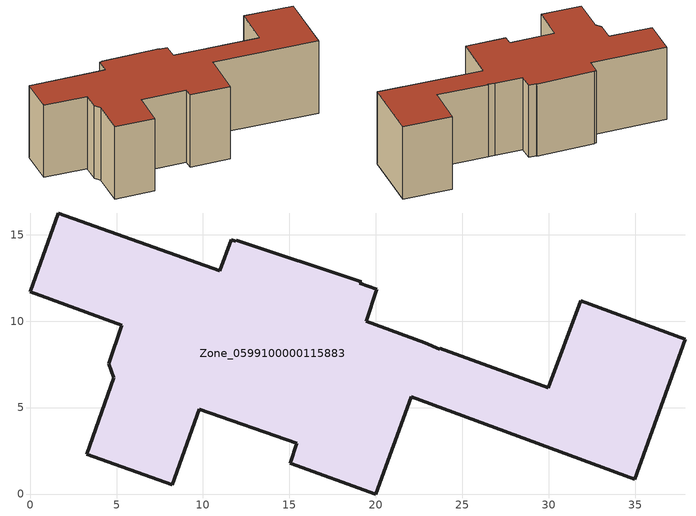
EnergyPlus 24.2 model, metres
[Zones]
Zone_0599100000115883
 floor ground (C_G): 11.9,14.63 11.92,14.7 19.15,12.28 19.06,12.18 20.06,11.84 19.44,10.01 22.84,8.77 23.69,8.39 23.71,8.45 29.97,6.15 31.87,11.18 37.91,8.95 34.99,0.85 22.05,5.64 19.99,0 15.05,1.77 15.42,2.94 9.79,4.89 8.23,0.52 3.28,2.3 4.83,6.72 4.54,7.55 5.29,9.77 0,11.7 1.62,16.26 10.98,12.93 11.64,14.72 z0
 wall outside (C_F): 1.62,16.26 0,11.7 5.29,9.77 4.54,7.55 4.83,6.72 3.28,2.3 8.23,0.52 9.79,4.89 15.42,2.94 15.05,1.77 19.99,0 22.05,5.64 34.99,0.85 37.91,8.95 31.87,11.18 29.97,6.15 23.71,8.45 23.69,8.39 22.84,8.77 19.44,10.01 20.06,11.84 19.06,12.18 19.15,12.28 11.92,14.7 11.9,14.63 11.64,14.72 10.98,12.93 1.62,16.26 z0:10.4
 roof outside (C_R): 19.99,0 22.05,5.64 34.99,0.85 37.91,8.95 31.87,11.18 29.97,6.15 23.71,8.45 23.69,8.39 22.84,8.77 19.44,10.01 20.06,11.84 19.06,12.18 19.15,12.28 11.92,14.7 11.9,14.63 11.64,14.72 10.98,12.93 1.62,16.26 0,11.7 5.29,9.77 4.54,7.55 4.83,6.72 3.28,2.3 8.23,0.52 9.79,4.89 15.42,2.94 15.05,1.77 z10.4
[BUILDING]
Pand.0599100000115883: North Axis=0; Terrain=City; Loads Convergence Tolerance Value=0.04; Temperature Convergence Tolerance Value=0.4; Solar Distribution=FullExterior; Maximum Number of Warmup Days=25; Minimum Number of Warmup Days=1
[Site:Location]
Rotterdam.The.Hague.AP_ZH_NLD Design_Conditions: Latitude=51.96; Longitude=4.45; Time Zone=1; Elevation=-4.5
[SITE:GROUNDTEMPERATURE:BUILDINGSURFACE]
18, 18, 18, 18, 18, 18, 18, 18, 18, 18, 18, 18
[MATERIAL] Thermal Absorptance=0.9; Solar Absorptance=0.7; Visible Absorptance=0.7
Name | Roughness | Thickness | Conductivity | Density | Specific Heat
G.D.1965 | MediumSmooth | 0.15 | 1 | 540 | 1210
F.D.1965 | Rough | 0.3 | 0.857143 | 1920 | 840
R.D.1965 | MediumRough | 0.2 | 0.08 | 1500 | 1000
[CONSTRUCTION]
C_G: G.D.1965
C_F: F.D.1965
C_R: R.D.1965
[ZONE]
Zone_0599100000115883: Type=1; Multiplier=1; Ceiling Height=Autocalculate; Volume=Autocalculate; Floor Area=autocalculate; Part of Total Floor Area=Yes
[ZONEINFILTRATION:DESIGNFLOWRATE]
Infil_Zone_0599100000115883: Zone or ZoneList or Space or SpaceList=Zone_0599100000115883; Schedule=AlwaysOn; Design Flow Rate Calculation Method=Flow/Area; Flow Rate per Floor Area=0.0042; Constant Term Coefficient=1; Temperature Term Coefficient=0; Velocity Term Coefficient=0; Velocity Squared Term Coefficient=0
[HVACTEMPLATE:ZONE:IDEALLOADSAIRSYSTEM]
Zone_0599100000115883: Maximum Heating Supply Air Temperature=50; Minimum Cooling Supply Air Temperature=13; Maximum Heating Supply Air Humidity Ratio=0.0156; Minimum Cooling Supply Air Humidity Ratio=0.0077; Heating Limit=NoLimit; Cooling Limit=NoLimit; Dehumidification Control Type=ConstantSensibleHeatRatio; Cooling Sensible Heat Ratio=0.7; Dehumidification Setpoint=60; Humidification Control Type=None; Humidification Setpoint=30; Outdoor Air Method=None; Outdoor Air Flow Rate per Person=0.00944; Outdoor Air Flow Rate per Zone Floor Area=0; Outdoor Air Flow Rate per Zone=0; Demand Controlled Ventilation Type=None; Outdoor Air Economizer Type=NoEconomizer; Heat Recovery Type=None; Sensible Heat Recovery Effectiveness=0.7; Latent Heat Recovery Effectiveness=0.65
[ZONECONTROL:THERMOSTAT]
ThermostatControl_Zone_0599100000115883: Zone or ZoneList=Zone_0599100000115883; Control Type Schedule=DualSetpointControlType; Control 1=Thermostat_Zone_0599100000115883; Temperature Difference Between Cutout And Setpoint=0
[THERMOSTATSETPOINT:DUALSETPOINT]
Thermostat_Zone_0599100000115883: Heating Setpoint Temperature Schedule=HeatingSetpoint_Zone_0599100000115883; Cooling Setpoint Temperature Schedule=CoolingSetpoint_Zone_0599100000115883
[SCHEDULE:COMPACT]
HeatingSetpoint_Zone_0599100000115883: Through: 12/31, For: AllDays, Until: 24:00, 21
CoolingSetpoint_Zone_0599100000115883: Through: 12/31, For: AllDays, Until: 24:00, 24
DualSetpointControlType: Through: 12/31, For: AllDays, Until: 24:00, 4
AlwaysOn: Through: 12/31, For: AllDays, Until: 24:00, 1
